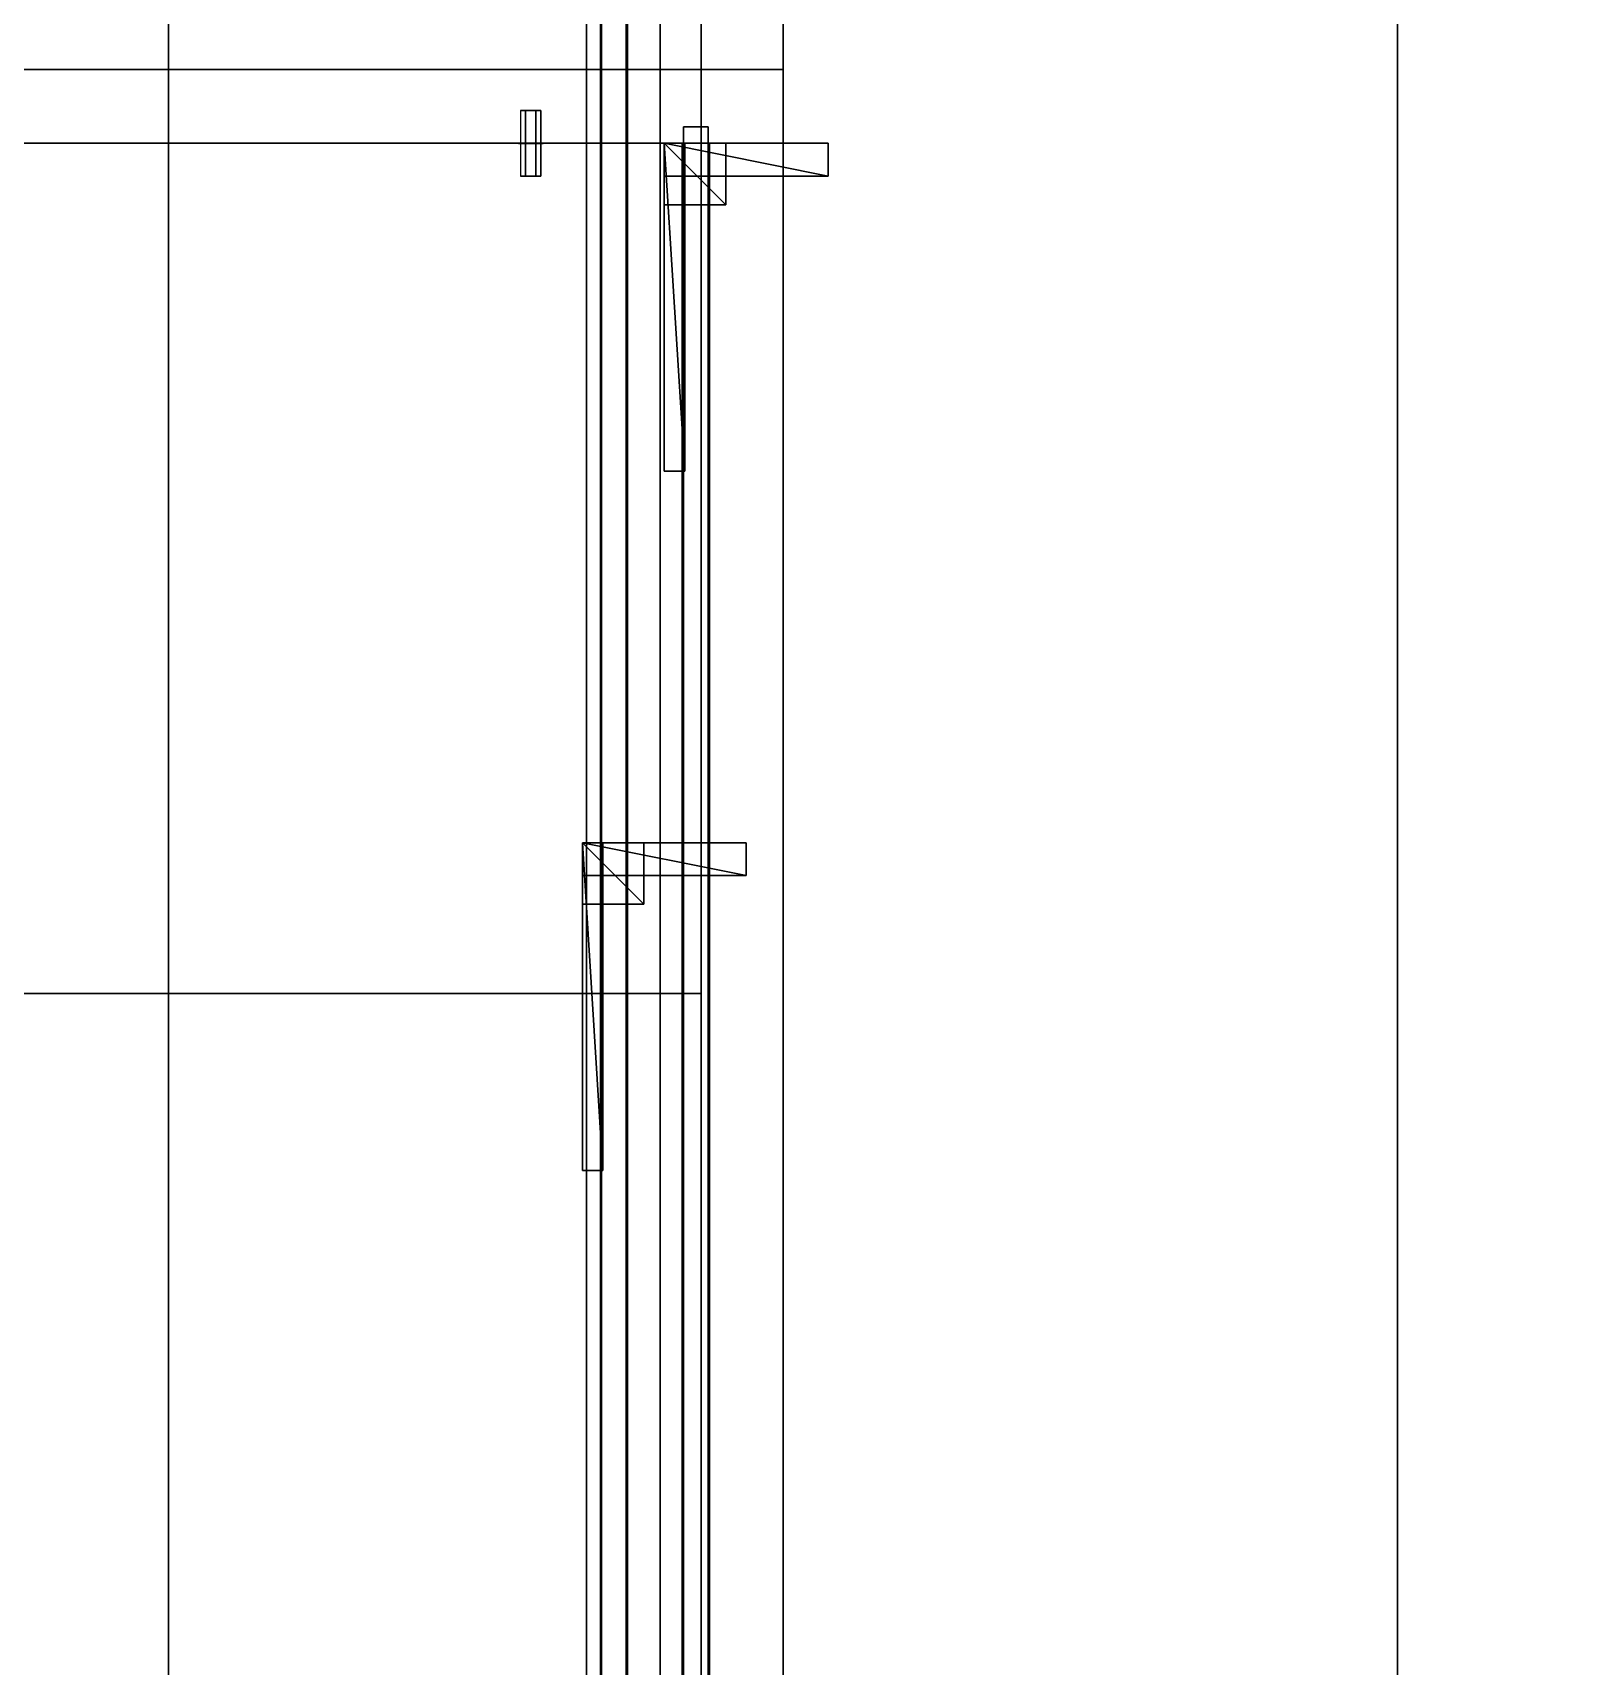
# Model space of a CAD drawing. Extents: x 0 to 4068, y -4475 to 0.
# Drawn here: x 1969.8 to 2343.7, y -917.3 to -518.5 of the extents above; entities that cross this region are included whole.
import ezdxf

# ---------------------------------------------------------------- set-up
doc = ezdxf.new("R2010")
doc.units = 0
for name, color, linetype in [('LAYER0', 7, 'CONTINUOUS'), ('LAYER11', 7, 'CONTINUOUS'), ('LAYER12', 7, 'CONTINUOUS'), ('LAYER122', 45, 'CONTINUOUS'), ('LAYER123', 45, 'CONTINUOUS'), ('LAYER124', 45, 'CONTINUOUS'), ('LAYER125', 45, 'CONTINUOUS'), ('LAYER126', 45, 'CONTINUOUS'), ('LAYER127', 45, 'CONTINUOUS'), ('LAYER128', 253, 'CONTINUOUS'), ('LAYER13', 7, 'CONTINUOUS'), ('LAYER130', 253, 'CONTINUOUS'), ('LAYER131', 253, 'CONTINUOUS'), ('LAYER132', 253, 'CONTINUOUS'), ('LAYER133', 253, 'CONTINUOUS'), ('LAYER14', 7, 'CONTINUOUS'), ('LAYER15', 7, 'CONTINUOUS'), ('LAYER17', 7, 'CONTINUOUS'), ('LAYER18', 45, 'CONTINUOUS'), ('LAYER19', 45, 'CONTINUOUS'), ('LAYER20', 45, 'CONTINUOUS'), ('LAYER219', 19, 'CONTINUOUS'), ('LAYER22', 45, 'CONTINUOUS'), ('LAYER23', 45, 'CONTINUOUS'), ('LAYER24', 2, 'CONTINUOUS'), ('LAYER25', 37, 'CONTINUOUS'), ('LAYER26', 37, 'CONTINUOUS'), ('LAYER27', 37, 'CONTINUOUS'), ('LAYER28', 37, 'CONTINUOUS'), ('LAYER29', 37, 'CONTINUOUS'), ('LAYER30', 37, 'CONTINUOUS'), ('LAYER31', 45, 'CONTINUOUS'), ('LAYER32', 45, 'CONTINUOUS'), ('LAYER35', 45, 'CONTINUOUS'), ('LAYER36', 45, 'CONTINUOUS'), ('LAYER37', 45, 'CONTINUOUS'), ('LAYER39', 45, 'CONTINUOUS'), ('LAYER40', 45, 'CONTINUOUS'), ('LAYER41', 45, 'CONTINUOUS'), ('LAYER42', 45, 'CONTINUOUS'), ('LAYER43', 45, 'CONTINUOUS'), ('LAYER44', 45, 'CONTINUOUS'), ('LAYER46', 45, 'CONTINUOUS'), ('LAYER47', 45, 'CONTINUOUS'), ('LAYER48', 45, 'CONTINUOUS'), ('LAYER49', 45, 'CONTINUOUS'), ('LAYER5', 7, 'CONTINUOUS'), ('LAYER50', 45, 'CONTINUOUS'), ('LAYER53', 45, 'CONTINUOUS'), ('LAYER54', 45, 'CONTINUOUS'), ('LAYER55', 254, 'CONTINUOUS'), ('LAYER6', 7, 'CONTINUOUS'), ('LAYER7', 7, 'CONTINUOUS'), ('LAYER9', 7, 'CONTINUOUS')]:
    doc.layers.add(name, color=color, linetype=linetype)

msp = doc.modelspace()

# ---------------------------------------------------------------- linework, layer by layer
at = {"layer": 'LAYER0', "invisible_edges": 1}
for points in [[(4068, 0), (0, -4475), (0, 0), (4068, 0)], [(0, -4475), (4068, 0), (4068, -4475), (0, -4475)]]:
    msp.add_3dface(points, dxfattribs=at)
at = {"layer": 'LAYER11', "invisible_edges": 1}
for points in [[(2153, -150, 2415), (2303, -2754, 2415), (2303, 0, 2415), (2153, -150, 2415)], [(2303, -2754, 2415), (2153, -150, 2415), (2153, -2886, 2415), (2303, -2754, 2415)]]:
    msp.add_3dface(points, dxfattribs=at)
at = {"layer": 'LAYER12'}
for points, invisible_edges in [([(1581.76, -581.37, 873), (2153, -150, 873), (1627.02, -1329, 873), (1581.76, -581.37, 873)], 7), ([(1581.76, -436.98, 873), (2153, -150, 873), (1581.76, -581.37, 873), (1581.76, -436.98, 873)], 3), ([(1627.02, -1329, 873), (2153, -150, 873), (2068, -1329, 873), (1627.02, -1329, 873)], 3), ([(2153, -2886, 873), (2068, -2076, 873), (2153, -150, 873), (2153, -2886, 873)], 3), ([(2068, -1329, 873), (2153, -150, 873), (2068, -2076, 873), (2068, -1329, 873)], 3), ([(2133, -170, 927), (2153, -150, 927), (2133, -2886, 927), (2133, -170, 927)], 3), ([(2133, -2886, 927), (2153, -150, 927), (2153, -2886, 927), (2133, -2886, 927)], 1), ([(2133, -170, 927), (403, -753, 927), (403, -170, 927), (2133, -170, 927)], 1), ([(403, -753, 927), (2133, -170, 927), (2133, -753, 927), (403, -753, 927)], 1)]:
    msp.add_3dface(points, dxfattribs=dict(at, invisible_edges=invisible_edges))
at = {"layer": 'LAYER122', "invisible_edges": 1}
for points in [[(2153, -1259.5, 1687), (2003, -259.5, 1687), (2153, -259.5, 1687), (2153, -1259.5, 1687)], [(2003, -259.5, 1687), (2153, -1259.5, 1687), (2003, -1259.5, 1687), (2003, -259.5, 1687)], [(2153, -259.501, 1509), (2003, -1259.501, 1509), (2153, -1259.501, 1509), (2153, -259.501, 1509)], [(2003, -1259.501, 1509), (2153, -259.501, 1509), (2003, -259.501, 1509), (2003, -1259.501, 1509)], [(2123, -1259.5, 1687), (2123, -259.5, 1509), (2123, -259.5, 1687), (2123, -1259.5, 1687)], [(2123, -259.5, 1509), (2123, -1259.5, 1687), (2123, -1259.5, 1509), (2123, -259.5, 1509)], [(2153, -527.5, 2291), (2003, -527.5, 1705), (2153, -527.5, 1705), (2153, -527.5, 2291)], [(2003, -527.5, 1705), (2153, -527.5, 2291), (2003, -527.5, 2291), (2003, -527.5, 1705)]]:
    msp.add_3dface(points, dxfattribs=at)
at = {"layer": 'LAYER123', "invisible_edges": 1}
for points in [[(2153, -509.5, 1705), (2003, -527.5, 1705), (2003, -509.5, 1705), (2153, -509.5, 1705)], [(2003, -527.5, 1705), (2153, -509.5, 1705), (2153, -527.5, 1705), (2003, -527.5, 1705)]]:
    msp.add_3dface(points, dxfattribs=at)
at = {"layer": 'LAYER124', "invisible_edges": 1}
for points in [[(2003, -1259.5, 1705), (2003, -259.5, 1687), (2003, -1259.5, 1687), (2003, -1259.5, 1705)], [(2003, -259.5, 1687), (2003, -1259.5, 1705), (2003, -259.5, 1705), (2003, -259.5, 1687)], [(2003, -259.501, 1491), (2003, -1259.501, 1509), (2003, -259.501, 1509), (2003, -259.501, 1491)], [(2003, -1259.501, 1509), (2003, -259.501, 1491), (2003, -1259.501, 1491), (2003, -1259.501, 1509)], [(2105, -1259.5, 1509), (2123, -259.5, 1509), (2123, -1259.5, 1509), (2105, -1259.5, 1509)], [(2123, -259.5, 1509), (2105, -1259.5, 1509), (2105, -259.5, 1509), (2123, -259.5, 1509)], [(2003, -509.5, 2291), (2003, -527.5, 1705), (2003, -527.5, 2291), (2003, -509.5, 2291)], [(2003, -527.5, 1705), (2003, -509.5, 2291), (2003, -509.5, 1705), (2003, -527.5, 1705)]]:
    msp.add_3dface(points, dxfattribs=at)
at = {"layer": 'LAYER125', "invisible_edges": 1}
for points in [[(2153, -527.5, 2291), (2003, -509.5, 2291), (2003, -527.5, 2291), (2153, -527.5, 2291)], [(2003, -509.5, 2291), (2153, -527.5, 2291), (2153, -509.5, 2291), (2003, -509.5, 2291)]]:
    msp.add_3dface(points, dxfattribs=at)
at = {"layer": 'LAYER126', "invisible_edges": 1}
for points in [[(2105, -259.5, 1687), (2123, -1259.5, 1687), (2123, -259.5, 1687), (2105, -259.5, 1687)], [(2123, -1259.5, 1687), (2105, -259.5, 1687), (2105, -1259.5, 1687), (2123, -1259.5, 1687)], [(2153, -259.5, 1705), (2153, -1259.5, 1687), (2153, -259.5, 1687), (2153, -259.5, 1705)], [(2153, -1259.5, 1687), (2153, -259.5, 1705), (2153, -1259.5, 1705), (2153, -1259.5, 1687)], [(2153, -1259.501, 1491), (2153, -259.501, 1509), (2153, -1259.501, 1509), (2153, -1259.501, 1491)], [(2153, -259.501, 1509), (2153, -1259.501, 1491), (2153, -259.501, 1491), (2153, -259.501, 1509)], [(2153, -509.5, 1705), (2153, -527.5, 2291), (2153, -527.5, 1705), (2153, -509.5, 1705)], [(2153, -527.5, 2291), (2153, -509.5, 1705), (2153, -509.5, 2291), (2153, -527.5, 2291)]]:
    msp.add_3dface(points, dxfattribs=at)
at = {"layer": 'LAYER127', "invisible_edges": 1}
for points in [[(2003, -1259.5, 1705), (2153, -259.5, 1705), (2003, -259.5, 1705), (2003, -1259.5, 1705)], [(2153, -259.5, 1705), (2003, -1259.5, 1705), (2153, -1259.5, 1705), (2153, -259.5, 1705)], [(2003, -259.501, 1491), (2153, -1259.501, 1491), (2003, -1259.501, 1491), (2003, -259.501, 1491)], [(2153, -1259.501, 1491), (2003, -259.501, 1491), (2153, -259.501, 1491), (2153, -1259.501, 1491)], [(2105, -1259.5, 1509), (2105, -259.5, 1687), (2105, -259.5, 1509), (2105, -1259.5, 1509)], [(2105, -259.5, 1687), (2105, -1259.5, 1509), (2105, -1259.5, 1687), (2105, -259.5, 1687)]]:
    msp.add_3dface(points, dxfattribs=at)
at = {"layer": 'LAYER128', "invisible_edges": 1}
for points in [[(2153, -527.5, 2425), (1821, -527.5, 2365), (1821, -527.5, 2425), (2153, -527.5, 2425)], [(1821, -527.5, 2365), (2153, -527.5, 2425), (2153, -527.5, 2365), (1821, -527.5, 2365)]]:
    msp.add_3dface(points, dxfattribs=at)
at = {"layer": 'LAYER13', "invisible_edges": 1}
for points in [[(2133, -753, 947), (403, -753, 927), (2133, -753, 927), (2133, -753, 947)], [(403, -753, 927), (2133, -753, 947), (403, -753, 947), (403, -753, 927)]]:
    msp.add_3dface(points, dxfattribs=at)
at = {"layer": 'LAYER130', "invisible_edges": 1}
for points in [[(2153, -545.5, 2365), (1821, -527.5, 2365), (2153, -527.5, 2365), (2153, -545.5, 2365)], [(1821, -527.5, 2365), (2153, -545.5, 2365), (1821, -545.5, 2365), (1821, -527.5, 2365)]]:
    msp.add_3dface(points, dxfattribs=at)
at = {"layer": 'LAYER131', "invisible_edges": 1}
for points in [[(2153, -527.5, 2425), (2153, -545.5, 2365), (2153, -527.5, 2365), (2153, -527.5, 2425)], [(2153, -545.5, 2365), (2153, -527.5, 2425), (2153, -545.5, 2425), (2153, -545.5, 2365)]]:
    msp.add_3dface(points, dxfattribs=at)
at = {"layer": 'LAYER132', "invisible_edges": 1}
for points in [[(1821, -545.5, 2425), (2153, -527.5, 2425), (1821, -527.5, 2425), (1821, -545.5, 2425)], [(2153, -527.5, 2425), (1821, -545.5, 2425), (2153, -545.5, 2425), (2153, -527.5, 2425)]]:
    msp.add_3dface(points, dxfattribs=at)
at = {"layer": 'LAYER133', "invisible_edges": 1}
for points in [[(2153, -545.5, 2365), (1821, -545.5, 2425), (1821, -545.5, 2365), (2153, -545.5, 2365)], [(1821, -545.5, 2425), (2153, -545.5, 2365), (2153, -545.5, 2425), (1821, -545.5, 2425)]]:
    msp.add_3dface(points, dxfattribs=at)
at = {"layer": 'LAYER14', "invisible_edges": 1}
for points in [[(2133, -170, 927), (2133, -753, 947), (2133, -753, 927), (2133, -170, 927)], [(2133, -753, 947), (2133, -170, 927), (2133, -170, 947), (2133, -753, 947)]]:
    msp.add_3dface(points, dxfattribs=at)
at = {"layer": 'LAYER15', "invisible_edges": 1}
for points in [[(2153, -150, 873), (2153, -2886, 927), (2153, -2886, 873), (2153, -150, 873)], [(2153, -2886, 927), (2153, -150, 873), (2153, -150, 927), (2153, -2886, 927)], [(2153, -150, 927), (2153, -2886, 1007), (2153, -2886, 927), (2153, -150, 927)], [(2153, -2886, 1007), (2153, -150, 927), (2153, -150, 1007), (2153, -2886, 1007)]]:
    msp.add_3dface(points, dxfattribs=at)
at = {"layer": 'LAYER17'}
for points, invisible_edges in [([(2153, -150, 927), (2133, -170, 927), (2153, -2886, 927), (2153, -150, 927)], 3), ([(2153, -150, 1007), (2133, -170, 1007), (2153, -2886, 1007), (2153, -150, 1007)], 3), ([(2133, -753, 947), (403, -170, 947), (403, -753, 947), (2133, -753, 947)], 1), ([(403, -170, 947), (2133, -753, 947), (2133, -170, 947), (403, -170, 947)], 1), ([(2133, -753, 927), (2153, -2886, 927), (2133, -170, 927), (2133, -753, 927)], 3), ([(2153, -2886, 1007), (2133, -170, 1007), (2133, -2886, 1007), (2153, -2886, 1007)], 1), ([(403, -753, 927), (1567, -792, 927), (2133, -753, 927), (403, -753, 927)], 3), ([(2133, -753, 927), (1567, -792, 927), (1627.02, -1329, 927), (2133, -753, 927)], 7), ([(2133, -753, 927), (1627.02, -1329, 927), (2068, -1329, 927), (2133, -753, 927)], 5), ([(2068, -1329, 927), (2153, -2886, 927), (2133, -753, 927), (2068, -1329, 927)], 7)]:
    msp.add_3dface(points, dxfattribs=dict(at, invisible_edges=invisible_edges))
at = {"layer": 'LAYER18', "invisible_edges": 1}
for points in [[(2133, -218, 752.5), (2133, -1294.5, 872.5), (2133, -1294.5, 752.5), (2133, -218, 752.5)], [(2133, -1294.5, 872.5), (2133, -218, 752.5), (2133, -218, 872.5), (2133, -1294.5, 872.5)], [(2153, -1259.5, 2346), (2153, -545.5, 2226), (2153, -545.5, 2346), (2153, -1259.5, 2346)], [(2153, -545.5, 2226), (2153, -1259.5, 2346), (2153, -1259.5, 2226), (2153, -545.5, 2226)]]:
    msp.add_3dface(points, dxfattribs=at)
at = {"layer": 'LAYER19', "invisible_edges": 1}
for points in [[(2135, -545.5, 2346), (2153, -545.5, 2226), (2135, -545.5, 2226), (2135, -545.5, 2346)], [(2153, -545.5, 2226), (2135, -545.5, 2346), (2153, -545.5, 2346), (2153, -545.5, 2226)]]:
    msp.add_3dface(points, dxfattribs=at)
at = {"layer": 'LAYER20', "invisible_edges": 1}
for points in [[(2115, -218, 872.5), (2133, -1294.5, 872.5), (2133, -218, 872.5), (2115, -218, 872.5)], [(2133, -1294.5, 872.5), (2115, -218, 872.5), (2115, -1294.5, 872.5), (2133, -1294.5, 872.5)], [(2135, -1259.5, 2226), (2153, -545.5, 2226), (2153, -1259.5, 2226), (2135, -1259.5, 2226)], [(2153, -545.5, 2226), (2135, -1259.5, 2226), (2135, -545.5, 2226), (2153, -545.5, 2226)]]:
    msp.add_3dface(points, dxfattribs=at)
at = {"layer": 'LAYER219', "invisible_edges": 1}
for points in [[(2133, -170, 1007), (2133, -2886, 927), (2133, -2886, 1007), (2133, -170, 1007)], [(2133, -2886, 927), (2133, -170, 1007), (2133, -170, 927), (2133, -2886, 927)]]:
    msp.add_3dface(points, dxfattribs=at)
at = {"layer": 'LAYER22', "invisible_edges": 1}
for points in [[(2115, -1294.5, 752.5), (2133, -218, 752.5), (2133, -1294.5, 752.5), (2115, -1294.5, 752.5)], [(2133, -218, 752.5), (2115, -1294.5, 752.5), (2115, -218, 752.5), (2133, -218, 752.5)], [(2135, -545.5, 2346), (2153, -1259.5, 2346), (2153, -545.5, 2346), (2135, -545.5, 2346)], [(2153, -1259.5, 2346), (2135, -545.5, 2346), (2135, -1259.5, 2346), (2153, -1259.5, 2346)]]:
    msp.add_3dface(points, dxfattribs=at)
at = {"layer": 'LAYER23', "invisible_edges": 1}
for points in [[(2115, -218, 872.5), (2115, -1294.5, 752.5), (2115, -1294.5, 872.5), (2115, -218, 872.5)], [(2115, -1294.5, 752.5), (2115, -218, 872.5), (2115, -218, 752.5), (2115, -1294.5, 752.5)], [(2135, -1259.5, 2226), (2135, -545.5, 2346), (2135, -545.5, 2226), (2135, -1259.5, 2226)], [(2135, -545.5, 2346), (2135, -1259.5, 2226), (2135, -1259.5, 2346), (2135, -545.5, 2346)]]:
    msp.add_3dface(points, dxfattribs=at)
at = {"layer": 'LAYER24'}
for points in [[(2124, -625.5, 2323), (2129, -625.5, 2323), (2124, -545.5, 2323), (2124, -625.5, 2323)], [(2124, -545.5, 2323), (2129, -625.5, 2323), (2129, -545.5, 2323), (2124, -545.5, 2323)], [(2124, -545.5, 2323), (2129, -545.5, 2323), (2124, -545.5, 2300), (2124, -545.5, 2323)], [(2124, -545.5, 2300), (2129, -545.5, 2323), (2129, -545.5, 2300), (2124, -545.5, 2300)], [(2124, -625.5, 2323), (2124, -545.5, 2323), (2124, -625.5, 2300), (2124, -625.5, 2323)], [(2124, -625.5, 2300), (2124, -545.5, 2323), (2124, -545.5, 2300), (2124, -625.5, 2300)], [(2124, -625.5, 2300), (2124, -545.5, 2300), (2129, -625.5, 2300), (2124, -625.5, 2300)], [(2129, -625.5, 2300), (2124, -545.5, 2300), (2129, -545.5, 2300), (2129, -625.5, 2300)], [(2124, -560.5, 2323), (2139, -560.5, 2323), (2124, -545.5, 2323), (2124, -560.5, 2323)], [(2124, -545.5, 2323), (2139, -560.5, 2323), (2139, -545.5, 2323), (2124, -545.5, 2323)], [(2124, -545.5, 2323), (2139, -545.5, 2323), (2124, -545.5, 2308), (2124, -545.5, 2323)], [(2124, -545.5, 2308), (2139, -545.5, 2323), (2139, -545.5, 2308), (2124, -545.5, 2308)], [(2124, -560.5, 2323), (2124, -545.5, 2323), (2124, -560.5, 2308), (2124, -560.5, 2323)], [(2124, -560.5, 2308), (2124, -545.5, 2323), (2124, -545.5, 2308), (2124, -560.5, 2308)], [(2124, -560.5, 2308), (2124, -545.5, 2308), (2139, -560.5, 2308), (2124, -560.5, 2308)], [(2139, -560.5, 2308), (2124, -545.5, 2308), (2139, -545.5, 2308), (2139, -560.5, 2308)], [(2124, -560.5, 2323), (2139, -560.5, 2323), (2124, -545.5, 2323), (2124, -560.5, 2323)], [(2124, -545.5, 2323), (2139, -560.5, 2323), (2139, -545.5, 2323), (2124, -545.5, 2323)], [(2124, -545.5, 2323), (2139, -545.5, 2323), (2124, -545.5, 2308), (2124, -545.5, 2323)], [(2124, -545.5, 2308), (2139, -545.5, 2323), (2139, -545.5, 2308), (2124, -545.5, 2308)], [(2124, -560.5, 2323), (2124, -545.5, 2323), (2124, -560.5, 2308), (2124, -560.5, 2323)], [(2124, -560.5, 2308), (2124, -545.5, 2323), (2124, -545.5, 2308), (2124, -560.5, 2308)], [(2124, -560.5, 2308), (2124, -545.5, 2308), (2139, -560.5, 2308), (2124, -560.5, 2308)], [(2139, -560.5, 2308), (2124, -545.5, 2308), (2139, -545.5, 2308), (2139, -560.5, 2308)], [(2124, -560.5, 2323), (2139, -560.5, 2323), (2124, -545.5, 2323), (2124, -560.5, 2323)], [(2124, -545.5, 2323), (2139, -560.5, 2323), (2139, -545.5, 2323), (2124, -545.5, 2323)], [(2124, -545.5, 2323), (2139, -545.5, 2323), (2124, -545.5, 2308), (2124, -545.5, 2323)], [(2124, -545.5, 2308), (2139, -545.5, 2323), (2139, -545.5, 2308), (2124, -545.5, 2308)], [(2124, -560.5, 2323), (2124, -545.5, 2323), (2124, -560.5, 2308), (2124, -560.5, 2323)], [(2124, -560.5, 2308), (2124, -545.5, 2323), (2124, -545.5, 2308), (2124, -560.5, 2308)], [(2124, -560.5, 2308), (2124, -545.5, 2308), (2139, -560.5, 2308), (2124, -560.5, 2308)], [(2139, -560.5, 2308), (2124, -545.5, 2308), (2139, -545.5, 2308), (2139, -560.5, 2308)], [(2124, -560.5, 2323), (2139, -560.5, 2323), (2124, -545.5, 2323), (2124, -560.5, 2323)], [(2124, -545.5, 2323), (2139, -560.5, 2323), (2139, -545.5, 2323), (2124, -545.5, 2323)], [(2124, -545.5, 2323), (2139, -545.5, 2323), (2124, -545.5, 2308), (2124, -545.5, 2323)], [(2124, -545.5, 2308), (2139, -545.5, 2323), (2139, -545.5, 2308), (2124, -545.5, 2308)], [(2124, -560.5, 2323), (2124, -545.5, 2323), (2124, -560.5, 2308), (2124, -560.5, 2323)], [(2124, -560.5, 2308), (2124, -545.5, 2323), (2124, -545.5, 2308), (2124, -560.5, 2308)], [(2124, -560.5, 2308), (2124, -545.5, 2308), (2139, -560.5, 2308), (2124, -560.5, 2308)], [(2139, -560.5, 2308), (2124, -545.5, 2308), (2139, -545.5, 2308), (2139, -560.5, 2308)], [(2124, -553.5, 2323), (2164, -553.5, 2323), (2124, -545.5, 2323), (2124, -553.5, 2323)], [(2124, -545.5, 2323), (2164, -553.5, 2323), (2164, -545.5, 2323), (2124, -545.5, 2323)], [(2124, -545.5, 2323), (2164, -545.5, 2323), (2124, -545.5, 2315), (2124, -545.5, 2323)], [(2124, -545.5, 2315), (2164, -545.5, 2323), (2164, -545.5, 2315), (2124, -545.5, 2315)], [(2124, -553.5, 2323), (2124, -545.5, 2323), (2124, -553.5, 2315), (2124, -553.5, 2323)], [(2124, -553.5, 2315), (2124, -545.5, 2323), (2124, -545.5, 2315), (2124, -553.5, 2315)], [(2124, -553.5, 2315), (2124, -545.5, 2315), (2164, -553.5, 2315), (2124, -553.5, 2315)], [(2164, -553.5, 2315), (2124, -545.5, 2315), (2164, -545.5, 2315), (2164, -553.5, 2315)], [(2124, -625.5, 2323), (2129, -625.5, 2323), (2124, -545.5, 2323), (2124, -625.5, 2323)], [(2124, -545.5, 2323), (2129, -625.5, 2323), (2129, -545.5, 2323), (2124, -545.5, 2323)], [(2124, -545.5, 2323), (2129, -545.5, 2323), (2124, -545.5, 2307), (2124, -545.5, 2323)], [(2124, -545.5, 2307), (2129, -545.5, 2323), (2129, -545.5, 2307), (2124, -545.5, 2307)], [(2124, -625.5, 2323), (2124, -545.5, 2323), (2124, -625.5, 2307), (2124, -625.5, 2323)], [(2124, -625.5, 2307), (2124, -545.5, 2323), (2124, -545.5, 2307), (2124, -625.5, 2307)], [(2124, -625.5, 2307), (2124, -545.5, 2307), (2129, -625.5, 2307), (2124, -625.5, 2307)], [(2129, -625.5, 2307), (2124, -545.5, 2307), (2129, -545.5, 2307), (2129, -625.5, 2307)], [(2129, -625.5, 2300), (2129, -545.5, 2300), (2129, -625.5, 2323), (2129, -625.5, 2300)], [(2129, -625.5, 2323), (2129, -545.5, 2300), (2129, -545.5, 2323), (2129, -625.5, 2323)], [(2129, -625.5, 2307), (2129, -545.5, 2307), (2129, -625.5, 2323), (2129, -625.5, 2307)], [(2129, -625.5, 2323), (2129, -545.5, 2307), (2129, -545.5, 2323), (2129, -625.5, 2323)], [(2139, -560.5, 2308), (2139, -545.5, 2308), (2139, -560.5, 2323), (2139, -560.5, 2308)], [(2139, -560.5, 2323), (2139, -545.5, 2308), (2139, -545.5, 2323), (2139, -560.5, 2323)], [(2139, -560.5, 2308), (2139, -545.5, 2308), (2139, -560.5, 2323), (2139, -560.5, 2308)], [(2139, -560.5, 2323), (2139, -545.5, 2308), (2139, -545.5, 2323), (2139, -560.5, 2323)], [(2139, -560.5, 2308), (2139, -545.5, 2308), (2139, -560.5, 2323), (2139, -560.5, 2308)], [(2139, -560.5, 2323), (2139, -545.5, 2308), (2139, -545.5, 2323), (2139, -560.5, 2323)], [(2139, -560.5, 2308), (2139, -545.5, 2308), (2139, -560.5, 2323), (2139, -560.5, 2308)], [(2139, -560.5, 2323), (2139, -545.5, 2308), (2139, -545.5, 2323), (2139, -560.5, 2323)], [(2164, -553.5, 2315), (2164, -545.5, 2315), (2164, -553.5, 2323), (2164, -553.5, 2315)], [(2164, -553.5, 2323), (2164, -545.5, 2315), (2164, -545.5, 2323), (2164, -553.5, 2323)], [(2124, -553.5, 2315), (2164, -553.5, 2315), (2124, -553.5, 2323), (2124, -553.5, 2315)], [(2124, -553.5, 2323), (2164, -553.5, 2315), (2164, -553.5, 2323), (2124, -553.5, 2323)], [(2124, -560.5, 2308), (2139, -560.5, 2308), (2124, -560.5, 2323), (2124, -560.5, 2308)], [(2124, -560.5, 2323), (2139, -560.5, 2308), (2139, -560.5, 2323), (2124, -560.5, 2323)], [(2124, -560.5, 2308), (2139, -560.5, 2308), (2124, -560.5, 2323), (2124, -560.5, 2308)], [(2124, -560.5, 2323), (2139, -560.5, 2308), (2139, -560.5, 2323), (2124, -560.5, 2323)], [(2124, -560.5, 2308), (2139, -560.5, 2308), (2124, -560.5, 2323), (2124, -560.5, 2308)], [(2124, -560.5, 2323), (2139, -560.5, 2308), (2139, -560.5, 2323), (2124, -560.5, 2323)], [(2124, -560.5, 2308), (2139, -560.5, 2308), (2124, -560.5, 2323), (2124, -560.5, 2308)], [(2124, -560.5, 2323), (2139, -560.5, 2308), (2139, -560.5, 2323), (2124, -560.5, 2323)], [(2124, -625.5, 2300), (2129, -625.5, 2300), (2124, -625.5, 2323), (2124, -625.5, 2300)], [(2124, -625.5, 2323), (2129, -625.5, 2300), (2129, -625.5, 2323), (2124, -625.5, 2323)], [(2124, -625.5, 2307), (2129, -625.5, 2307), (2124, -625.5, 2323), (2124, -625.5, 2307)], [(2124, -625.5, 2323), (2129, -625.5, 2307), (2129, -625.5, 2323), (2124, -625.5, 2323)], [(2104, -796.25, 832), (2109, -796.25, 832), (2104, -716.25, 832), (2104, -796.25, 832)], [(2104, -716.25, 832), (2109, -796.25, 832), (2109, -716.25, 832), (2104, -716.25, 832)], [(2104, -716.25, 832), (2109, -716.25, 832), (2104, -716.25, 809), (2104, -716.25, 832)], [(2104, -716.25, 809), (2109, -716.25, 832), (2109, -716.25, 809), (2104, -716.25, 809)], [(2104, -796.25, 832), (2104, -716.25, 832), (2104, -796.25, 809), (2104, -796.25, 832)], [(2104, -796.25, 809), (2104, -716.25, 832), (2104, -716.25, 809), (2104, -796.25, 809)], [(2104, -796.25, 809), (2104, -716.25, 809), (2109, -796.25, 809), (2104, -796.25, 809)], [(2109, -796.25, 809), (2104, -716.25, 809), (2109, -716.25, 809), (2109, -796.25, 809)], [(2104, -731.25, 832), (2119, -731.25, 832), (2104, -716.25, 832), (2104, -731.25, 832)], [(2104, -716.25, 832), (2119, -731.25, 832), (2119, -716.25, 832), (2104, -716.25, 832)], [(2104, -716.25, 832), (2119, -716.25, 832), (2104, -716.25, 817), (2104, -716.25, 832)], [(2104, -716.25, 817), (2119, -716.25, 832), (2119, -716.25, 817), (2104, -716.25, 817)], [(2104, -731.25, 832), (2104, -716.25, 832), (2104, -731.25, 817), (2104, -731.25, 832)], [(2104, -731.25, 817), (2104, -716.25, 832), (2104, -716.25, 817), (2104, -731.25, 817)], [(2104, -731.25, 817), (2104, -716.25, 817), (2119, -731.25, 817), (2104, -731.25, 817)], [(2119, -731.25, 817), (2104, -716.25, 817), (2119, -716.25, 817), (2119, -731.25, 817)], [(2104, -731.25, 832), (2119, -731.25, 832), (2104, -716.25, 832), (2104, -731.25, 832)], [(2104, -716.25, 832), (2119, -731.25, 832), (2119, -716.25, 832), (2104, -716.25, 832)], [(2104, -716.25, 832), (2119, -716.25, 832), (2104, -716.25, 817), (2104, -716.25, 832)], [(2104, -716.25, 817), (2119, -716.25, 832), (2119, -716.25, 817), (2104, -716.25, 817)], [(2104, -731.25, 832), (2104, -716.25, 832), (2104, -731.25, 817), (2104, -731.25, 832)], [(2104, -731.25, 817), (2104, -716.25, 832), (2104, -716.25, 817), (2104, -731.25, 817)], [(2104, -731.25, 817), (2104, -716.25, 817), (2119, -731.25, 817), (2104, -731.25, 817)], [(2119, -731.25, 817), (2104, -716.25, 817), (2119, -716.25, 817), (2119, -731.25, 817)], [(2104, -731.25, 832), (2119, -731.25, 832), (2104, -716.25, 832), (2104, -731.25, 832)], [(2104, -716.25, 832), (2119, -731.25, 832), (2119, -716.25, 832), (2104, -716.25, 832)], [(2104, -716.25, 832), (2119, -716.25, 832), (2104, -716.25, 817), (2104, -716.25, 832)], [(2104, -716.25, 817), (2119, -716.25, 832), (2119, -716.25, 817), (2104, -716.25, 817)], [(2104, -731.25, 832), (2104, -716.25, 832), (2104, -731.25, 817), (2104, -731.25, 832)], [(2104, -731.25, 817), (2104, -716.25, 832), (2104, -716.25, 817), (2104, -731.25, 817)], [(2104, -731.25, 817), (2104, -716.25, 817), (2119, -731.25, 817), (2104, -731.25, 817)], [(2119, -731.25, 817), (2104, -716.25, 817), (2119, -716.25, 817), (2119, -731.25, 817)], [(2104, -731.25, 832), (2119, -731.25, 832), (2104, -716.25, 832), (2104, -731.25, 832)], [(2104, -716.25, 832), (2119, -731.25, 832), (2119, -716.25, 832), (2104, -716.25, 832)], [(2104, -716.25, 832), (2119, -716.25, 832), (2104, -716.25, 817), (2104, -716.25, 832)], [(2104, -716.25, 817), (2119, -716.25, 832), (2119, -716.25, 817), (2104, -716.25, 817)], [(2104, -731.25, 832), (2104, -716.25, 832), (2104, -731.25, 817), (2104, -731.25, 832)], [(2104, -731.25, 817), (2104, -716.25, 832), (2104, -716.25, 817), (2104, -731.25, 817)], [(2104, -731.25, 817), (2104, -716.25, 817), (2119, -731.25, 817), (2104, -731.25, 817)], [(2119, -731.25, 817), (2104, -716.25, 817), (2119, -716.25, 817), (2119, -731.25, 817)], [(2104, -724.25, 832), (2144, -724.25, 832), (2104, -716.25, 832), (2104, -724.25, 832)], [(2104, -716.25, 832), (2144, -724.25, 832), (2144, -716.25, 832), (2104, -716.25, 832)], [(2104, -716.25, 832), (2144, -716.25, 832), (2104, -716.25, 824), (2104, -716.25, 832)], [(2104, -716.25, 824), (2144, -716.25, 832), (2144, -716.25, 824), (2104, -716.25, 824)], [(2104, -724.25, 832), (2104, -716.25, 832), (2104, -724.25, 824), (2104, -724.25, 832)], [(2104, -724.25, 824), (2104, -716.25, 832), (2104, -716.25, 824), (2104, -724.25, 824)], [(2104, -724.25, 824), (2104, -716.25, 824), (2144, -724.25, 824), (2104, -724.25, 824)], [(2144, -724.25, 824), (2104, -716.25, 824), (2144, -716.25, 824), (2144, -724.25, 824)], [(2104, -796.25, 832), (2109, -796.25, 832), (2104, -716.25, 832), (2104, -796.25, 832)], [(2104, -716.25, 832), (2109, -796.25, 832), (2109, -716.25, 832), (2104, -716.25, 832)], [(2104, -716.25, 832), (2109, -716.25, 832), (2104, -716.25, 816), (2104, -716.25, 832)], [(2104, -716.25, 816), (2109, -716.25, 832), (2109, -716.25, 816), (2104, -716.25, 816)], [(2104, -796.25, 832), (2104, -716.25, 832), (2104, -796.25, 816), (2104, -796.25, 832)], [(2104, -796.25, 816), (2104, -716.25, 832), (2104, -716.25, 816), (2104, -796.25, 816)], [(2104, -796.25, 816), (2104, -716.25, 816), (2109, -796.25, 816), (2104, -796.25, 816)], [(2109, -796.25, 816), (2104, -716.25, 816), (2109, -716.25, 816), (2109, -796.25, 816)], [(2109, -796.25, 809), (2109, -716.25, 809), (2109, -796.25, 832), (2109, -796.25, 809)], [(2109, -796.25, 832), (2109, -716.25, 809), (2109, -716.25, 832), (2109, -796.25, 832)], [(2109, -796.25, 816), (2109, -716.25, 816), (2109, -796.25, 832), (2109, -796.25, 816)], [(2109, -796.25, 832), (2109, -716.25, 816), (2109, -716.25, 832), (2109, -796.25, 832)], [(2119, -731.25, 817), (2119, -716.25, 817), (2119, -731.25, 832), (2119, -731.25, 817)], [(2119, -731.25, 832), (2119, -716.25, 817), (2119, -716.25, 832), (2119, -731.25, 832)], [(2119, -731.25, 817), (2119, -716.25, 817), (2119, -731.25, 832), (2119, -731.25, 817)], [(2119, -731.25, 832), (2119, -716.25, 817), (2119, -716.25, 832), (2119, -731.25, 832)], [(2119, -731.25, 817), (2119, -716.25, 817), (2119, -731.25, 832), (2119, -731.25, 817)], [(2119, -731.25, 832), (2119, -716.25, 817), (2119, -716.25, 832), (2119, -731.25, 832)], [(2119, -731.25, 817), (2119, -716.25, 817), (2119, -731.25, 832), (2119, -731.25, 817)], [(2119, -731.25, 832), (2119, -716.25, 817), (2119, -716.25, 832), (2119, -731.25, 832)], [(2144, -724.25, 824), (2144, -716.25, 824), (2144, -724.25, 832), (2144, -724.25, 824)], [(2144, -724.25, 832), (2144, -716.25, 824), (2144, -716.25, 832), (2144, -724.25, 832)], [(2104, -724.25, 824), (2144, -724.25, 824), (2104, -724.25, 832), (2104, -724.25, 824)], [(2104, -724.25, 832), (2144, -724.25, 824), (2144, -724.25, 832), (2104, -724.25, 832)], [(2104, -731.25, 817), (2119, -731.25, 817), (2104, -731.25, 832), (2104, -731.25, 817)], [(2104, -731.25, 832), (2119, -731.25, 817), (2119, -731.25, 832), (2104, -731.25, 832)], [(2104, -731.25, 817), (2119, -731.25, 817), (2104, -731.25, 832), (2104, -731.25, 817)], [(2104, -731.25, 832), (2119, -731.25, 817), (2119, -731.25, 832), (2104, -731.25, 832)], [(2104, -731.25, 817), (2119, -731.25, 817), (2104, -731.25, 832), (2104, -731.25, 817)], [(2104, -731.25, 832), (2119, -731.25, 817), (2119, -731.25, 832), (2104, -731.25, 832)], [(2104, -731.25, 817), (2119, -731.25, 817), (2104, -731.25, 832), (2104, -731.25, 817)], [(2104, -731.25, 832), (2119, -731.25, 817), (2119, -731.25, 832), (2104, -731.25, 832)], [(2104, -796.25, 809), (2109, -796.25, 809), (2104, -796.25, 832), (2104, -796.25, 809)], [(2104, -796.25, 832), (2109, -796.25, 809), (2109, -796.25, 832), (2104, -796.25, 832)], [(2104, -796.25, 816), (2109, -796.25, 816), (2104, -796.25, 832), (2104, -796.25, 816)], [(2104, -796.25, 832), (2109, -796.25, 816), (2109, -796.25, 832), (2104, -796.25, 832)]]:
    msp.add_3dface(points, dxfattribs=at)
at = {"layer": 'LAYER25', "invisible_edges": 1}
for points in [[(2124, -545.5, 2300), (2124, -625.5, 2323), (2124, -545.5, 2323), (2124, -545.5, 2300)], [(2124, -625.5, 2323), (2124, -545.5, 2300), (2124, -625.5, 2300), (2124, -625.5, 2323)], [(2104, -716.25, 809), (2104, -796.25, 832), (2104, -716.25, 832), (2104, -716.25, 809)], [(2104, -796.25, 832), (2104, -716.25, 809), (2104, -796.25, 809), (2104, -796.25, 832)]]:
    msp.add_3dface(points, dxfattribs=at)
at = {"layer": 'LAYER26', "invisible_edges": 1}
for points in [[(2129, -545.5, 2323), (2124, -625.5, 2323), (2129, -625.5, 2323), (2129, -545.5, 2323)], [(2124, -625.5, 2323), (2129, -545.5, 2323), (2124, -545.5, 2323), (2124, -625.5, 2323)], [(2109, -716.25, 832), (2104, -796.25, 832), (2109, -796.25, 832), (2109, -716.25, 832)], [(2104, -796.25, 832), (2109, -716.25, 832), (2104, -716.25, 832), (2104, -796.25, 832)]]:
    msp.add_3dface(points, dxfattribs=at)
at = {"layer": 'LAYER27', "invisible_edges": 1}
for points in [[(2129, -625.5, 2300), (2124, -625.5, 2323), (2124, -625.5, 2300), (2129, -625.5, 2300)], [(2124, -625.5, 2323), (2129, -625.5, 2300), (2129, -625.5, 2323), (2124, -625.5, 2323)], [(2109, -796.25, 809), (2104, -796.25, 832), (2104, -796.25, 809), (2109, -796.25, 809)], [(2104, -796.25, 832), (2109, -796.25, 809), (2109, -796.25, 832), (2104, -796.25, 832)]]:
    msp.add_3dface(points, dxfattribs=at)
at = {"layer": 'LAYER28', "invisible_edges": 1}
for points in [[(2124, -545.5, 2300), (2129, -625.5, 2300), (2124, -625.5, 2300), (2124, -545.5, 2300)], [(2129, -625.5, 2300), (2124, -545.5, 2300), (2129, -545.5, 2300), (2129, -625.5, 2300)], [(2104, -716.25, 809), (2109, -796.25, 809), (2104, -796.25, 809), (2104, -716.25, 809)], [(2109, -796.25, 809), (2104, -716.25, 809), (2109, -716.25, 809), (2109, -796.25, 809)]]:
    msp.add_3dface(points, dxfattribs=at)
at = {"layer": 'LAYER29', "invisible_edges": 1}
for points in [[(2129, -545.5, 2323), (2124, -545.5, 2300), (2124, -545.5, 2323), (2129, -545.5, 2323)], [(2124, -545.5, 2300), (2129, -545.5, 2323), (2129, -545.5, 2300), (2124, -545.5, 2300)], [(2109, -716.25, 832), (2104, -716.25, 809), (2104, -716.25, 832), (2109, -716.25, 832)], [(2104, -716.25, 809), (2109, -716.25, 832), (2109, -716.25, 809), (2104, -716.25, 809)]]:
    msp.add_3dface(points, dxfattribs=at)
at = {"layer": 'LAYER30', "invisible_edges": 1}
for points in [[(2129, -625.5, 2300), (2129, -545.5, 2323), (2129, -625.5, 2323), (2129, -625.5, 2300)], [(2129, -545.5, 2323), (2129, -625.5, 2300), (2129, -545.5, 2300), (2129, -545.5, 2323)], [(2109, -796.25, 809), (2109, -716.25, 832), (2109, -796.25, 832), (2109, -796.25, 809)], [(2109, -716.25, 832), (2109, -796.25, 809), (2109, -716.25, 809), (2109, -716.25, 832)]]:
    msp.add_3dface(points, dxfattribs=at)
at = {"layer": 'LAYER31', "invisible_edges": 1}
for points in [[(2133, -1294.5, 154), (1615, -218, 154), (2133, -218, 154), (2133, -1294.5, 154)], [(1615, -218, 154), (2133, -1294.5, 154), (1615, -1294.5, 154), (1615, -218, 154)], [(2153, -545.5, 2364), (1803, -1259.5, 2364), (2153, -1259.5, 2364), (2153, -545.5, 2364)], [(1803, -1259.5, 2364), (2153, -545.5, 2364), (1803, -545.5, 2364), (1803, -1259.5, 2364)], [(2153, -1259.5, 1706), (1803, -545.5, 1706), (2153, -545.5, 1706), (2153, -1259.5, 1706)], [(1803, -545.5, 1706), (2153, -1259.5, 1706), (1803, -1259.5, 1706), (1803, -545.5, 1706)]]:
    msp.add_3dface(points, dxfattribs=at)
at = {"layer": 'LAYER32', "invisible_edges": 1}
for points in [[(2153, -545.5, 2364), (1803, -545.5, 2346), (1803, -545.5, 2364), (2153, -545.5, 2364)], [(1803, -545.5, 2346), (2153, -545.5, 2364), (2153, -545.5, 2346), (1803, -545.5, 2346)], [(2153, -545.5, 1724), (1803, -545.5, 1706), (1803, -545.5, 1724), (2153, -545.5, 1724)], [(1803, -545.5, 1706), (2153, -545.5, 1724), (2153, -545.5, 1706), (1803, -545.5, 1706)]]:
    msp.add_3dface(points, dxfattribs=at)
at = {"layer": 'LAYER35', "invisible_edges": 1}
for points in [[(2133, -218, 172), (2133, -1294.5, 154), (2133, -218, 154), (2133, -218, 172)], [(2133, -1294.5, 154), (2133, -218, 172), (2133, -1294.5, 172), (2133, -1294.5, 154)], [(2153, -1259.5, 2346), (2153, -545.5, 2364), (2153, -1259.5, 2364), (2153, -1259.5, 2346)], [(2153, -545.5, 2364), (2153, -1259.5, 2346), (2153, -545.5, 2346), (2153, -545.5, 2364)], [(2153, -545.5, 1724), (2153, -1259.5, 1706), (2153, -545.5, 1706), (2153, -545.5, 1724)], [(2153, -1259.5, 1706), (2153, -545.5, 1724), (2153, -1259.5, 1724), (2153, -1259.5, 1706)]]:
    msp.add_3dface(points, dxfattribs=at)
at = {"layer": 'LAYER36', "invisible_edges": 1}
for points in [[(1615, -1294.5, 172), (2133, -218, 172), (1615, -218, 172), (1615, -1294.5, 172)], [(2133, -218, 172), (1615, -1294.5, 172), (2133, -1294.5, 172), (2133, -218, 172)], [(1803, -545.5, 2346), (2153, -1259.5, 2346), (1803, -1259.5, 2346), (1803, -545.5, 2346)], [(2153, -1259.5, 2346), (1803, -545.5, 2346), (2153, -545.5, 2346), (2153, -1259.5, 2346)], [(1803, -1259.5, 1724), (2153, -545.5, 1724), (1803, -545.5, 1724), (1803, -1259.5, 1724)], [(2153, -545.5, 1724), (1803, -1259.5, 1724), (2153, -1259.5, 1724), (2153, -545.5, 1724)]]:
    msp.add_3dface(points, dxfattribs=at)
at = {"layer": 'LAYER37', "invisible_edges": 1}
for points in [[(2114.7, -214, 168), (2114.7, -1298.5, 872.5), (2114.7, -1298.5, 168), (2114.7, -214, 168)], [(2114.7, -1298.5, 872.5), (2114.7, -214, 168), (2114.7, -214, 872.5), (2114.7, -1298.5, 872.5)], [(2134.7, -541.5, 1720), (2134.7, -1263.5, 2350), (2134.7, -1263.5, 1720), (2134.7, -541.5, 1720)], [(2134.7, -1263.5, 2350), (2134.7, -541.5, 1720), (2134.7, -541.5, 2350), (2134.7, -1263.5, 2350)]]:
    msp.add_3dface(points, dxfattribs=at)
at = {"layer": 'LAYER39', "invisible_edges": 1}
for points in [[(2108.7, -214, 872.5), (2114.7, -1298.5, 872.5), (2114.7, -214, 872.5), (2108.7, -214, 872.5)], [(2114.7, -1298.5, 872.5), (2108.7, -214, 872.5), (2108.7, -1298.5, 872.5), (2114.7, -1298.5, 872.5)], [(2128.7, -541.5, 2350), (2134.7, -1263.5, 2350), (2134.7, -541.5, 2350), (2128.7, -541.5, 2350)], [(2134.7, -1263.5, 2350), (2128.7, -541.5, 2350), (2128.7, -1263.5, 2350), (2134.7, -1263.5, 2350)]]:
    msp.add_3dface(points, dxfattribs=at)
at = {"layer": 'LAYER40', "invisible_edges": 1}
for points in [[(2134.7, -541.5, 1720), (2128.7, -541.5, 2350), (2134.7, -541.5, 2350), (2134.7, -541.5, 1720)], [(2128.7, -541.5, 2350), (2134.7, -541.5, 1720), (2128.7, -541.5, 1720), (2128.7, -541.5, 2350)]]:
    msp.add_3dface(points, dxfattribs=at)
at = {"layer": 'LAYER41', "invisible_edges": 1}
for points in [[(2108.7, -1298.5, 168), (2114.7, -214, 168), (2114.7, -1298.5, 168), (2108.7, -1298.5, 168)], [(2114.7, -214, 168), (2108.7, -1298.5, 168), (2108.7, -214, 168), (2114.7, -214, 168)], [(2128.7, -1263.5, 1720), (2134.7, -541.5, 1720), (2134.7, -1263.5, 1720), (2128.7, -1263.5, 1720)], [(2134.7, -541.5, 1720), (2128.7, -1263.5, 1720), (2128.7, -541.5, 1720), (2134.7, -541.5, 1720)]]:
    msp.add_3dface(points, dxfattribs=at)
at = {"layer": 'LAYER42', "invisible_edges": 1}
for points in [[(2108.7, -214, 872.5), (2108.7, -1298.5, 168), (2108.7, -1298.5, 872.5), (2108.7, -214, 872.5)], [(2108.7, -1298.5, 168), (2108.7, -214, 872.5), (2108.7, -214, 168), (2108.7, -1298.5, 168)], [(2128.7, -541.5, 2350), (2128.7, -1263.5, 1720), (2128.7, -1263.5, 2350), (2128.7, -541.5, 2350)], [(2128.7, -1263.5, 1720), (2128.7, -541.5, 2350), (2128.7, -541.5, 1720), (2128.7, -1263.5, 1720)]]:
    msp.add_3dface(points, dxfattribs=at)
at = {"layer": 'LAYER43', "invisible_edges": 1}
for points in [[(2153, -545.5, 2365), (1803, -545.5, 1705), (2153, -545.5, 1705), (2153, -545.5, 2365)], [(1803, -545.5, 1705), (2153, -545.5, 2365), (1803, -545.5, 2365), (1803, -545.5, 1705)]]:
    msp.add_3dface(points, dxfattribs=at)
at = {"layer": 'LAYER44', "invisible_edges": 1}
for points in [[(2153, -527.5, 1705), (1803, -545.5, 1705), (1803, -527.5, 1705), (2153, -527.5, 1705)], [(1803, -545.5, 1705), (2153, -527.5, 1705), (2153, -545.5, 1705), (1803, -545.5, 1705)]]:
    msp.add_3dface(points, dxfattribs=at)
at = {"layer": 'LAYER46', "invisible_edges": 1}
for points in [[(2153, -545.5, 2365), (1803, -527.5, 2365), (1803, -545.5, 2365), (2153, -545.5, 2365)], [(1803, -527.5, 2365), (2153, -545.5, 2365), (2153, -527.5, 2365), (1803, -527.5, 2365)]]:
    msp.add_3dface(points, dxfattribs=at)
at = {"layer": 'LAYER47', "invisible_edges": 1}
for points in [[(2153, -527.5, 1705), (2153, -545.5, 2365), (2153, -545.5, 1705), (2153, -527.5, 1705)], [(2153, -545.5, 2365), (2153, -527.5, 1705), (2153, -527.5, 2365), (2153, -545.5, 2365)]]:
    msp.add_3dface(points, dxfattribs=at)
at = {"layer": 'LAYER48', "invisible_edges": 1}
for points in [[(1803, -527.5, 2365), (2153, -527.5, 1705), (1803, -527.5, 1705), (1803, -527.5, 2365)], [(2153, -527.5, 1705), (1803, -527.5, 2365), (2153, -527.5, 2365), (2153, -527.5, 1705)]]:
    msp.add_3dface(points, dxfattribs=at)
at = {"layer": 'LAYER49', "invisible_edges": 1}
for points in [[(2108.4, -1294.5, 504), (1715, -218, 504), (2108.4, -218, 504), (2108.4, -1294.5, 504)], [(1715, -218, 504), (2108.4, -1294.5, 504), (1715, -1294.5, 504), (1715, -218, 504)], [(2128.4, -1259.5, 2026), (1823, -545.5, 2026), (2128.4, -545.5, 2026), (2128.4, -1259.5, 2026)], [(1823, -545.5, 2026), (2128.4, -1259.5, 2026), (1823, -1259.5, 2026), (1823, -545.5, 2026)]]:
    msp.add_3dface(points, dxfattribs=at)
at = {"layer": 'LAYER5', "invisible_edges": 1}
for points in [[(4068, -4475, 5), (0, 0, 5), (0, -4475, 5), (4068, -4475, 5)], [(0, 0, 5), (4068, -4475, 5), (4068, 0, 5), (0, 0, 5)]]:
    msp.add_3dface(points, dxfattribs=at)
at = {"layer": 'LAYER50', "invisible_edges": 1}
for points in [[(2128.4, -545.5, 2044), (1823, -545.5, 2026), (1823, -545.5, 2044), (2128.4, -545.5, 2044)], [(1823, -545.5, 2026), (2128.4, -545.5, 2044), (2128.4, -545.5, 2026), (1823, -545.5, 2026)]]:
    msp.add_3dface(points, dxfattribs=at)
at = {"layer": 'LAYER53', "invisible_edges": 1}
for points in [[(2108.4, -218, 522), (2108.4, -1294.5, 504), (2108.4, -218, 504), (2108.4, -218, 522)], [(2108.4, -1294.5, 504), (2108.4, -218, 522), (2108.4, -1294.5, 522), (2108.4, -1294.5, 504)], [(2128.4, -545.5, 2044), (2128.4, -1259.5, 2026), (2128.4, -545.5, 2026), (2128.4, -545.5, 2044)], [(2128.4, -1259.5, 2026), (2128.4, -545.5, 2044), (2128.4, -1259.5, 2044), (2128.4, -1259.5, 2026)]]:
    msp.add_3dface(points, dxfattribs=at)
at = {"layer": 'LAYER54', "invisible_edges": 1}
for points in [[(1715, -1294.5, 522), (2108.4, -218, 522), (1715, -218, 522), (1715, -1294.5, 522)], [(2108.4, -218, 522), (1715, -1294.5, 522), (2108.4, -1294.5, 522), (2108.4, -218, 522)], [(1823, -1259.5, 2044), (2128.4, -545.5, 2044), (1823, -545.5, 2044), (1823, -1259.5, 2044)], [(2128.4, -545.5, 2044), (1823, -1259.5, 2044), (2128.4, -1259.5, 2044), (2128.4, -545.5, 2044)]]:
    msp.add_3dface(points, dxfattribs=at)
at = {"layer": 'LAYER55'}
for points in [[(2088.9, -537.5, 2023.5), (2093.9, -537.5, 2023.5), (2092.65, -537.5, 2025.665), (2090.15, -537.5, 2025.665)], [(2088.9, -537.5, 2023.5), (2090.15, -537.5, 2021.335), (2092.65, -537.5, 2021.335), (2093.9, -537.5, 2023.5)], [(2094.4, -545.45, 2023.5), (2088.4, -545.45, 2023.5), (2089.9, -545.45, 2026.098), (2092.9, -545.45, 2026.098)], [(2094.4, -545.45, 2023.5), (2088.4, -545.45, 2023.5), (2089.9, -545.45, 2020.902), (2092.9, -545.45, 2020.902)], [(2094.4, -545.55, 2023.5), (2088.4, -545.55, 2023.5), (2089.9, -545.55, 2026.098), (2092.9, -545.55, 2026.098)], [(2094.4, -545.55, 2023.5), (2088.4, -545.55, 2023.5), (2089.9, -545.55, 2020.902), (2092.9, -545.55, 2020.902)], [(2088.9, -553.5, 2023.5), (2093.9, -553.5, 2023.5), (2092.65, -553.5, 2025.665), (2090.15, -553.5, 2025.665)], [(2088.9, -553.5, 2023.5), (2090.15, -553.5, 2021.335), (2092.65, -553.5, 2021.335), (2093.9, -553.5, 2023.5)]]:
    msp.add_3dface(points, dxfattribs=at)
at = {"layer": 'LAYER6', "invisible_edges": 1}
for points in [[(2303, 0, 5), (2153, -2886, 5), (2153, -150, 5), (2303, 0, 5)], [(2153, -2886, 5), (2303, 0, 5), (2303, -2754, 5), (2153, -2886, 5)]]:
    msp.add_3dface(points, dxfattribs=at)
at = {"layer": 'LAYER7'}
for points, invisible_edges in [([(2153, -150, 5), (2153, -1095.5, 1574.5), (2153, -339.5, 1127.5), (2153, -150, 5)], 7), ([(2153, -150, 5), (2153, -1155.5, 1574.5), (2153, -1095.5, 1574.5), (2153, -150, 5)], 5), ([(2153, -150, 5), (2153, -1634.5, 2070.5), (2153, -1155.5, 1574.5), (2153, -150, 5)], 7), ([(2153, -150, 5), (2153, -1694.5, 2070.5), (2153, -1634.5, 2070.5), (2153, -150, 5)], 5), ([(2153, -150, 5), (2153, -2240.5, 722.5), (2153, -1694.5, 2070.5), (2153, -150, 5)], 7), ([(2153, -150, 5), (2153, -2300.5, 722.5), (2153, -2240.5, 722.5), (2153, -150, 5)], 5), ([(2153, -2886, 5), (2153, -2300.5, 722.5), (2153, -150, 5), (2153, -2886, 5)], 3), ([(2153, -1095.5, 1574.5), (2153, -150, 2415), (2153, -339.5, 1207.5), (2153, -1095.5, 1574.5)], 7), ([(2153, -1095.5, 1654.5), (2153, -150, 2415), (2153, -1095.5, 1574.5), (2153, -1095.5, 1654.5)], 3), ([(2153, -1155.5, 1654.5), (2153, -150, 2415), (2153, -1095.5, 1654.5), (2153, -1155.5, 1654.5)], 3), ([(2153, -1634.5, 2070.5), (2153, -150, 2415), (2153, -1155.5, 1654.5), (2153, -1634.5, 2070.5)], 7), ([(2153, -1634.5, 2150.5), (2153, -150, 2415), (2153, -1634.5, 2070.5), (2153, -1634.5, 2150.5)], 3), ([(2153, -1694.5, 2150.5), (2153, -150, 2415), (2153, -1634.5, 2150.5), (2153, -1694.5, 2150.5)], 3), ([(2153, -1694.5, 2150.5), (2153, -2886, 2415), (2153, -150, 2415), (2153, -1694.5, 2150.5)], 5), ([(2153, -339.5, 1127.5), (2153, -1095.5, 1574.5), (2153, -339.5, 1207.5), (2153, -339.5, 1127.5)], 3)]:
    msp.add_3dface(points, dxfattribs=dict(at, invisible_edges=invisible_edges))
at = {"layer": 'LAYER9', "invisible_edges": 1}
for points in [[(2303, 0, 5), (2303, -2754, 2415), (2303, -2754, 5), (2303, 0, 5)], [(2303, -2754, 2415), (2303, 0, 5), (2303, 0, 2415), (2303, -2754, 2415)]]:
    msp.add_3dface(points, dxfattribs=at)

# ---------------------------------------------------------------- meshes
at = {"layer": 'LAYER55'}
mesh = msp.add_polymesh((2, 6), dxfattribs=dict(at, n_close=True))
for k, corner in enumerate([(2088.9, -553.5, 2023.5), (2090.15, -553.5, 2025.665), (2092.65, -553.5, 2025.665), (2093.9, -553.5, 2023.5), (2092.65, -553.5, 2021.335), (2090.15, -553.5, 2021.335), (2088.9, -537.5, 2023.5), (2090.15, -537.5, 2025.665), (2092.65, -537.5, 2025.665), (2093.9, -537.5, 2023.5), (2092.65, -537.5, 2021.335), (2090.15, -537.5, 2021.335)]):
    mesh.set_mesh_vertex(divmod(k, 6), corner)
mesh = msp.add_polymesh((2, 6), dxfattribs=dict(at, n_close=True))
for k, corner in enumerate([(2088.4, -545.55, 2023.5), (2089.9, -545.55, 2026.098), (2092.9, -545.55, 2026.098), (2094.4, -545.55, 2023.5), (2092.9, -545.55, 2020.902), (2089.9, -545.55, 2020.902), (2088.4, -545.45, 2023.5), (2089.9, -545.45, 2026.098), (2092.9, -545.45, 2026.098), (2094.4, -545.45, 2023.5), (2092.9, -545.45, 2020.902), (2089.9, -545.45, 2020.902)]):
    mesh.set_mesh_vertex(divmod(k, 6), corner)

doc.saveas('drawing.dxf')
